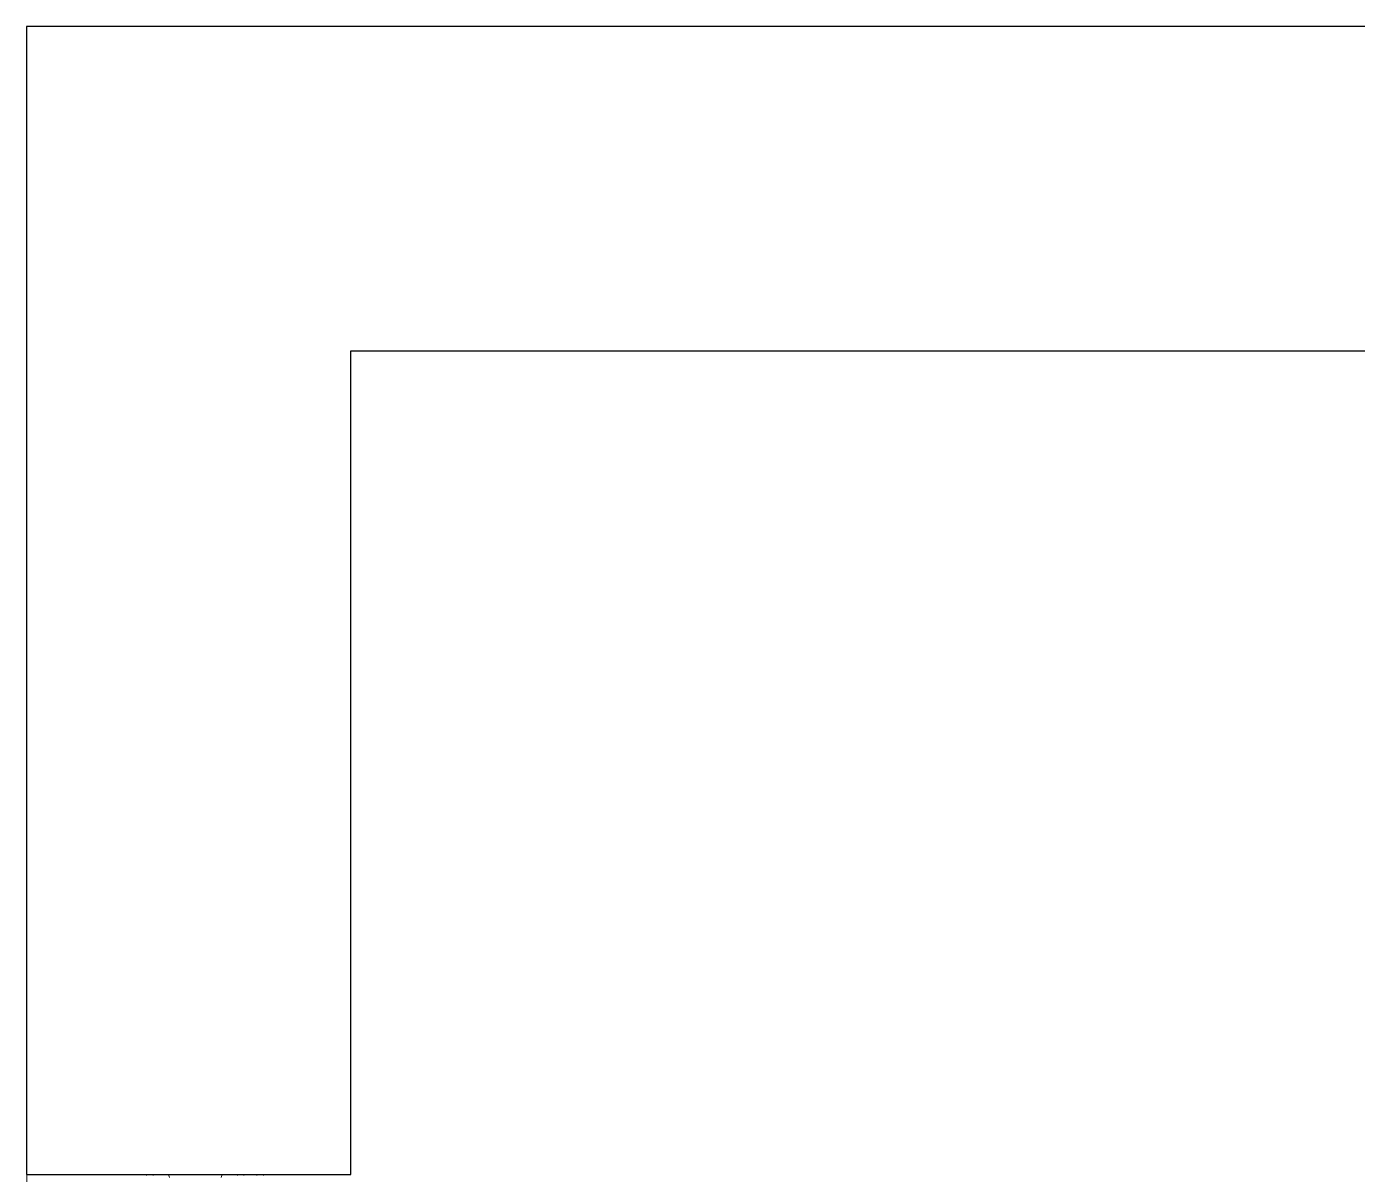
# Model space of a CAD drawing. Header units: millimetres. Extents: x 857 to 2168, y 576 to 1198.
# Drawn here: x 1722.05 to 1753.78, y 845.79 to 873.15 of the extents above; entities that cross this region are included whole.
import ezdxf

# ---------------------------------------------------------------- set-up
doc = ezdxf.new("R2010")
doc.units = ezdxf.units.MM
for name, color, linetype, lineweight in [('FP_A_DOOR_WIN', 140, 'Continuous', 18), ('PQI-A-IN-ELEV-PTRN', 249, 'Continuous', 0), ('WAL', 7, 'Continuous', 30)]:
    doc.layers.add(name, color=color, linetype=linetype, lineweight=lineweight)

# ---------------------------------------------------------------- blocks, each defined once
blk = doc.blocks.new('W6')
at = {"layer": 'FP_A_DOOR_WIN', "ltscale": 1000}
for points in [[(-999.5, 69, -0.41391), (-1000, 69.5), (-1000, 73.5, -0.492952), (-999.37, 73.98)], [(-999.37, 78.02, -0.492951), (-1000, 78.5), (-1000, 87.46), (-998, 88)], [(-998, 120), (-1000, 120.54), (-1000, 129.5, -0.492952), (-999.37, 129.98)], [(-999.37, 134.02, -0.492965), (-1000, 134.5), (-1000, 141.5, -0.492951), (-999.37, 141.98)], [(-999.37, 146.02, -0.492957), (-1000, 146.5), (-1000, 150.5, -0.413949), (-999.5, 151)]]:
    blk.add_lwpolyline(points, format="xyb", dxfattribs=at)
at = {"layer": 'PQI-A-IN-ELEV-PTRN', "ltscale": 1000}
blk.add_line((0, 0), (-1000, 0), dxfattribs=at)

msp = doc.modelspace()

# ---------------------------------------------------------------- linework, layer by layer
at = {"layer": 'WAL', "lineweight": -2}
for p, q in [((1880.411, 873.146), (1722.055, 873.146)), ((1722.055, 873.146), (1722.055, 865.42)), ((1880.411, 873.135), (1750.993, 873.146)), ((1722.055, 865.42), (1722.056, 845.79)), ((1729.783, 845.79), (1729.781, 865.42)), ((1729.781, 865.42), (1880.411, 865.409)), ((1729.781, 865.42), (1753.781, 865.42)), ((1753.781, 865.42), (1753.781, 865.418)), ((1722.056, 845.79), (1729.783, 845.79))]:
    msp.add_line(p, q, dxfattribs=at)

# ---------------------------------------------------------------- block references
at = {"layer": 'WAL', "lineweight": -2, "xscale": 0.03863196438221001, "yscale": 0.03863196438221001, "zscale": 0.03863196438221001, "rotation": 269.997245771198}
msp.add_blockref('W6', (1722.056, 807.158), dxfattribs=at)

doc.saveas('drawing.dxf')
